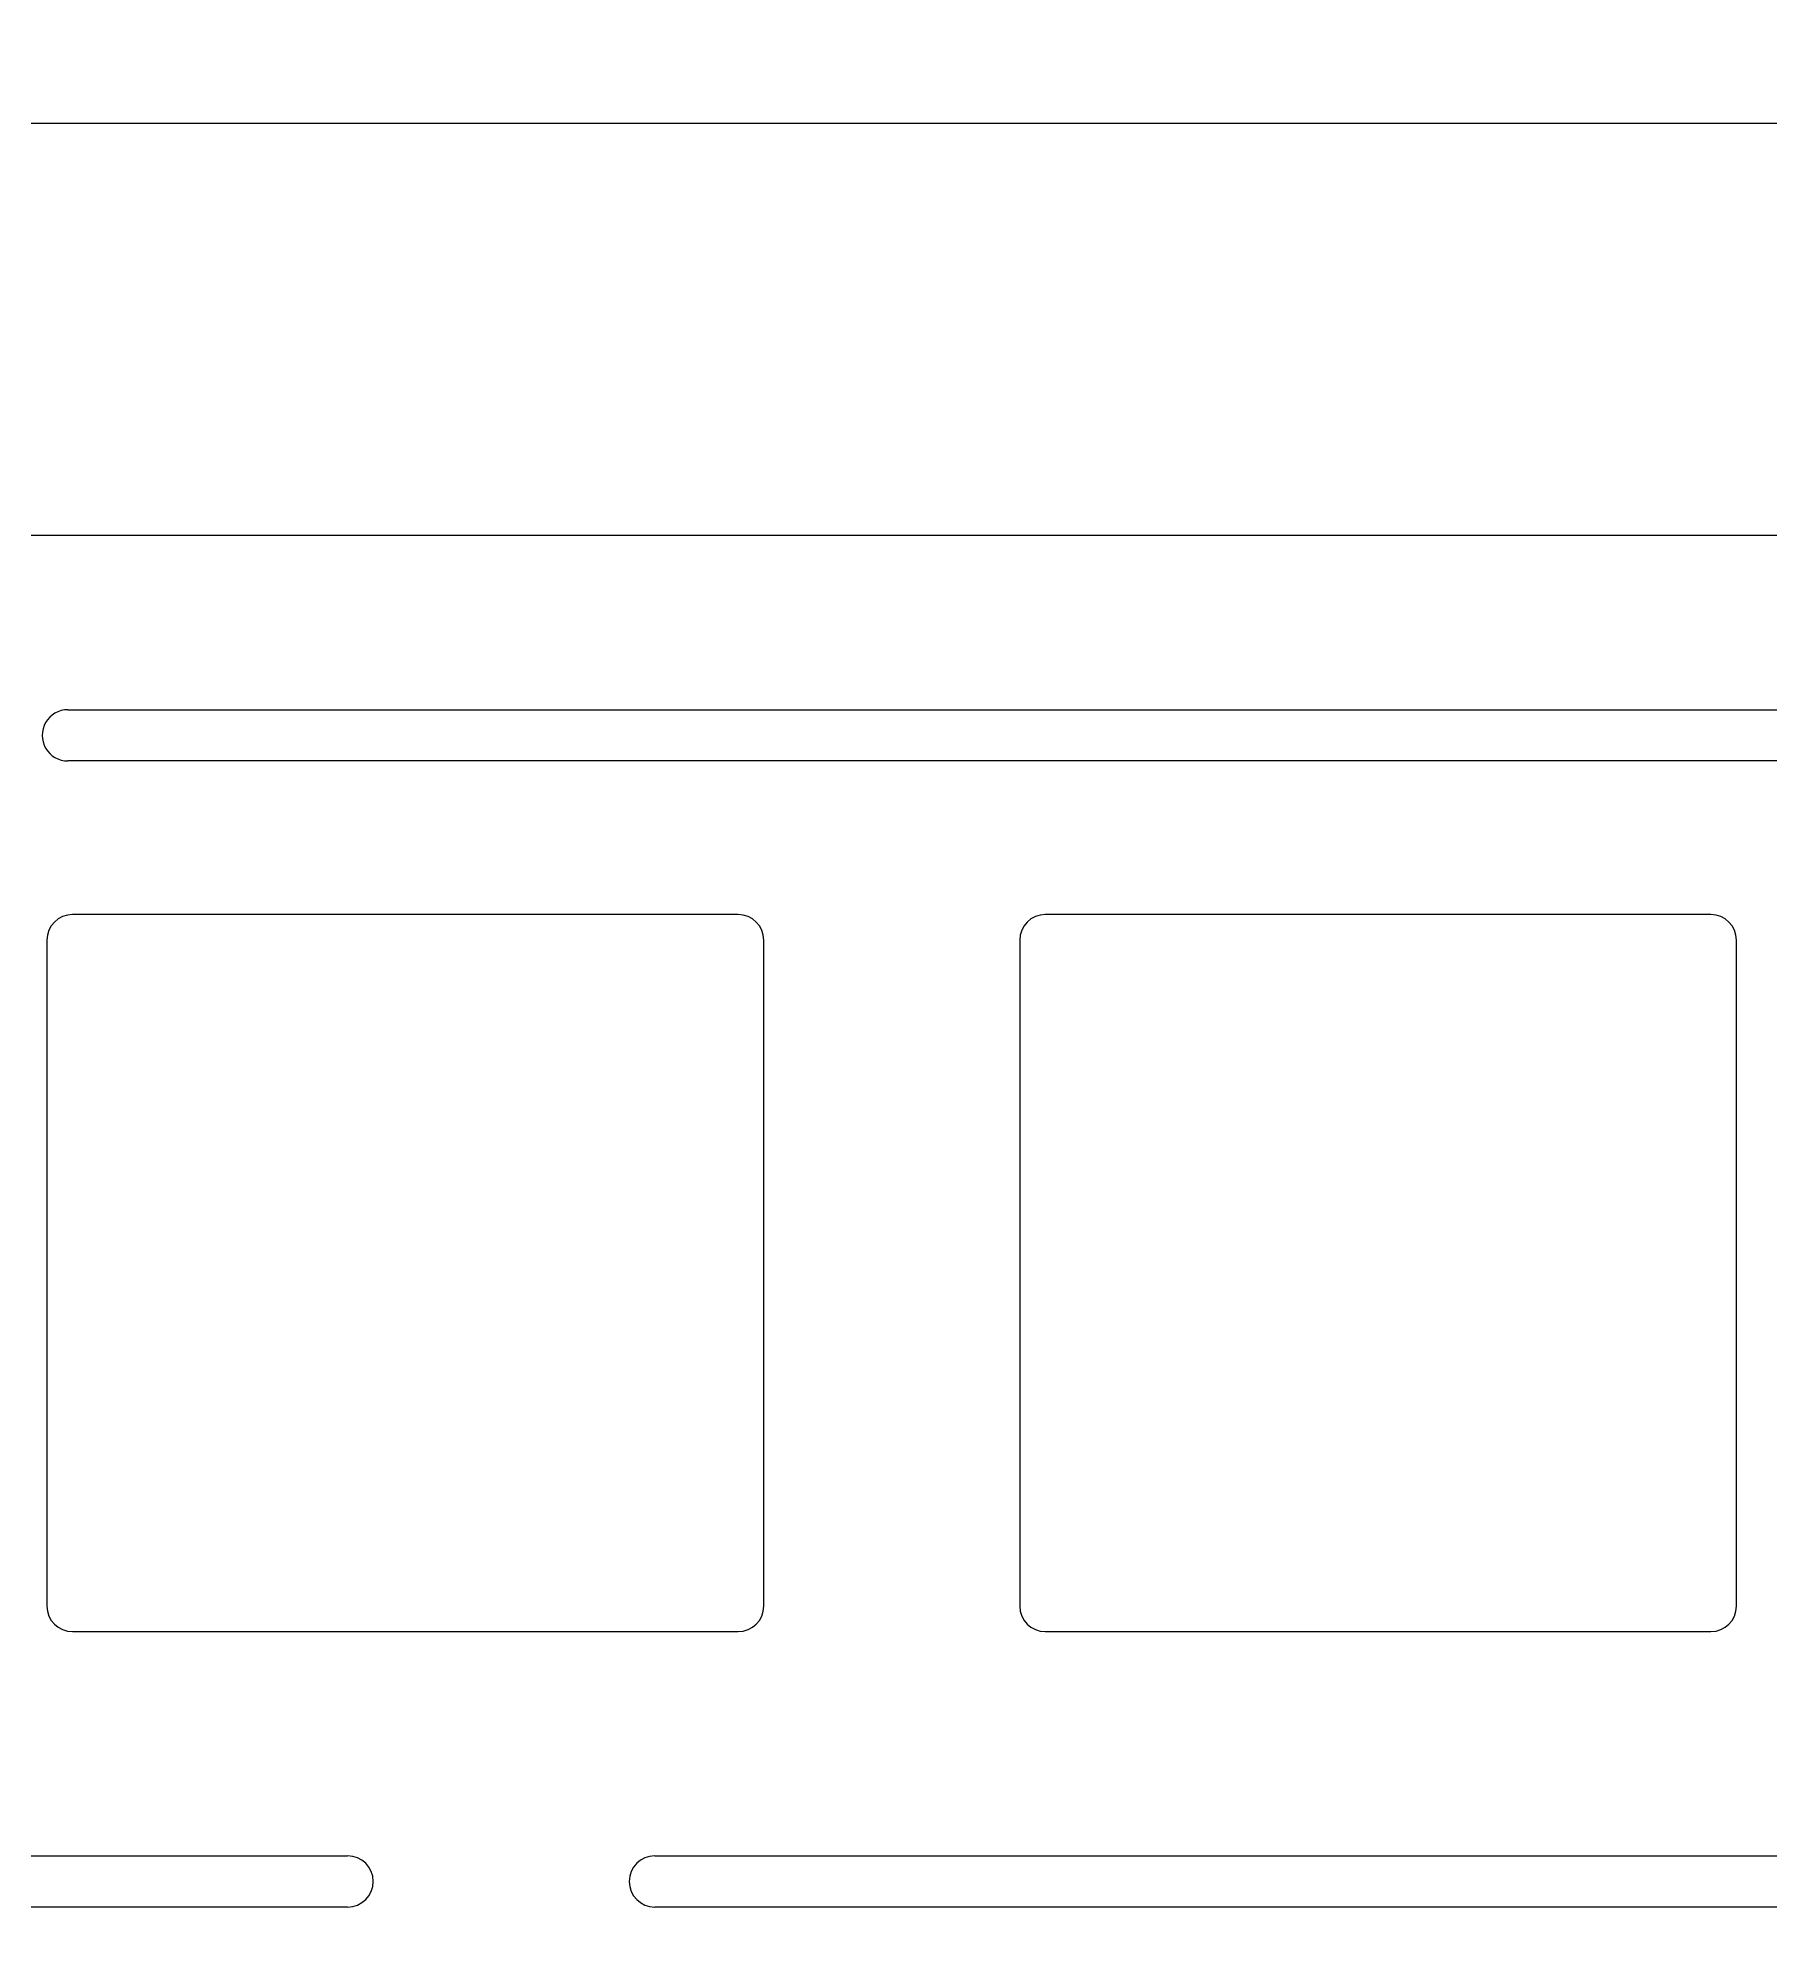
# Model space of a CAD drawing. Header units: inches. Extents: x -175 to 250, y -46 to 93.
# Drawn here: x -48.14 to -14.32, y 55.51 to 92.73 of the extents above; entities that cross this region are included whole.
import ezdxf

# ---------------------------------------------------------------- set-up
doc = ezdxf.new("R2010")
doc.units = ezdxf.units.IN
doc.header["$LTSCALE"] = 1.21
doc.header["$MEASUREMENT"] = 0
doc.header["$PDMODE"] = 3
doc.header["$PDSIZE"] = 0.3125
doc.layers.get('0').update_dxf_attribs({"linetype": 'CONTINUOUS'})
doc.layers.get('Defpoints').update_dxf_attribs({"linetype": 'CONTINUOUS'})
doc.styles.get("Standard").update_dxf_attribs({"font": 'txt', "width": 0.8})
doc.dimstyles.get("Standard").update_dxf_attribs({"dimtxt": 0.15625, "dimasz": 0.1875, "dimexe": 0.125, "dimexo": 0.0625, "dimgap": 0.09, "dimtad": 0, "dimtih": 1, "dimtoh": 1, "dimzin": 4, "dimdsep": 46, "dimtxsty": 'Standard', "dimcen": 0.09, "dimadec": 0, "dimazin": 0, "dimtp": 0.01, "dimtm": 0.01, "dimtfac": 1, "dimtofl": 0, "dimtmove": 0, "dimatfit": 3, "dimfxl": 1, "dimtolj": 1, "dimtzin": 4, "dimarcsym": 0})

# ---------------------------------------------------------------- blocks, each defined once
blk = doc.blocks.new('*D2')
at = {"color": 0, "lineweight": -2}
for p, q in [((-159.974, 46.207), (-159.974, 91.195)), ((-159.786, 91.07), (12.95, 91.07)), ((196.594, 91.07), (23.857, 91.07)), ((196.782, 46.207), (196.782, 91.195))]:
    blk.add_line(p, q, dxfattribs=at)
at = {"color": 0}
for points in [[(-159.786, 91.102), (-159.786, 91.039), (-159.974, 91.07)], [(196.594, 91.102), (196.594, 91.039), (196.782, 91.07)]]:
    blk.add_solid(points, dxfattribs=at)
at = {"layer": 'Defpoints', "color": 0}
for p in [(196.782, 91.07), (-159.974, 46.145), (196.782, 46.145)]:
    blk.add_point(p, dxfattribs=at)
at = {"color": 0, "insert": (18.404, 91.07), "char_height": 0.15625, "attachment_point": 5}
blk.add_mtext('\\A1;{\\fSimHei|b0|i0|c134|p49;\\H12.8x;356.75\\H0.7x;\\S+0.03^ -0.03;}', dxfattribs=at)

msp = doc.modelspace()

# ---------------------------------------------------------------- linework, layer by layer
at = {"color": 7, "linetype": 'Continuous'}
for p, q in [((3.43445, 83.02093), (-51.56555, 83.02093)), ((-47.56564, 79.62102), (-0.56555, 79.62102)), ((-0.56568, 78.62093), (-47.56533, 78.62093)), ((-34.47281, 75.62085), (-47.47281, 75.62085)), ((-15.47281, 75.62085), (-28.47281, 75.62085)), ((-47.97281, 75.12085), (-47.97281, 62.12085)), ((-33.97281, 62.12085), (-33.97281, 75.12085)), ((-28.97281, 75.12085), (-28.97281, 62.12085)), ((-14.97281, 62.12085), (-14.97281, 75.12085)), ((-47.47281, 61.62085), (-34.47281, 61.62085)), ((-28.47281, 61.62085), (-15.47281, 61.62085)), ((-91.10022, 57.24433), (-42.10022, 57.24433)), ((-36.10022, 57.24433), (12.89978, 57.24433)), ((-42.10022, 56.24433), (-91.10022, 56.24433)), ((12.89978, 56.24433), (-36.10022, 56.24433))]:
    msp.add_line(p, q, dxfattribs=at)
for centre, start, end in [((-47.56555, 79.12102), 90.030311, 270.050772), ((-47.47281, 75.12085), 90, 180), ((-34.47281, 75.12085), 0, 90), ((-28.47281, 75.12085), 90, 180), ((-15.47281, 75.12085), 0, 90), ((-47.47281, 62.12085), 180, 270), ((-34.47281, 62.12085), 270, 0), ((-28.47281, 62.12085), 180, 270), ((-15.47281, 62.12085), 270, 0), ((-42.10022, 56.74433), 270, 90), ((-36.10022, 56.74433), 90, 270)]:
    msp.add_arc(centre, 0.5, start, end, dxfattribs=at)

# ---------------------------------------------------------------- dimensions: what is measured, and where the dimension line sits
dim = msp.add_linear_dim(base=(196.7816, 91.07046), p1=(-159.97384, 46.14482), p2=(196.7816, 46.14482), text='{\\fSimHei|b0|i0|c134|p49;\\H12.8x;356.75\\H0.7x;\\S+0.03^ -0.03;}', dimstyle='Standard', override={"dimdec": 4, "dimzin": 0, "dimcen": 0.198, "dimtp": 0, "dimtm": 0, "dimtdec": 4, "dimtzin": 0})
dim.commit()
dim.dimension.update_dxf_attribs({"geometry": '*D2', "text_midpoint": (18.40388, 91.07046)})

doc.saveas('drawing.dxf')
